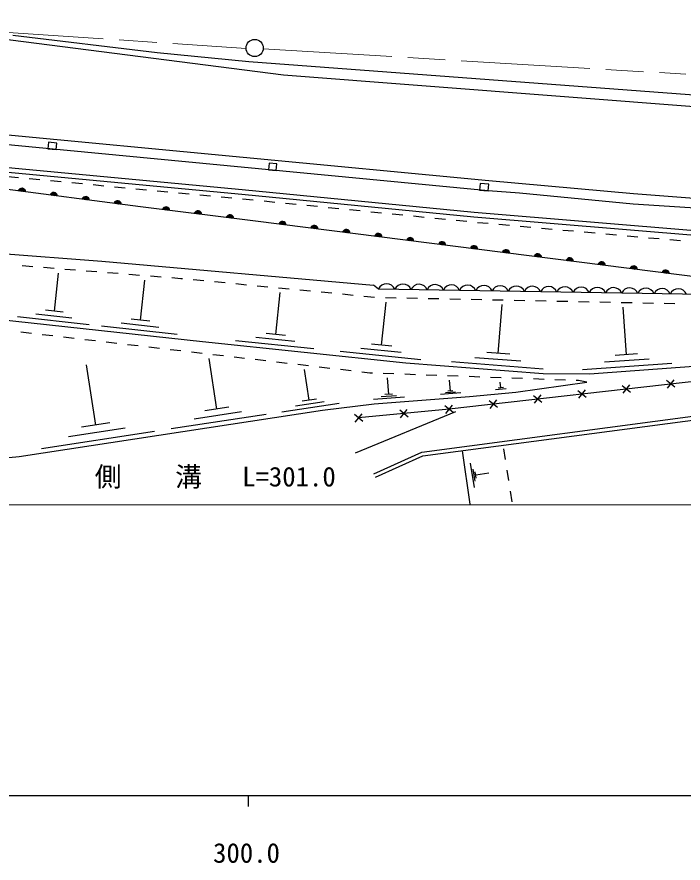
# Model space of a CAD drawing. Units: millimetres, scale not verified. Extents: x 40000 to 680000, y 20000 to 380000.
# Drawn here: x 346444 to 408540, y 198715 to 277602 of the extents above; entities that cross this region are included whole.
import ezdxf
from ezdxf.enums import TextEntityAlignment as Align

# ---------------------------------------------------------------- set-up
doc = ezdxf.new("R2010")
doc.units = ezdxf.units.MM
doc.header["$LTSCALE"] = 1000
doc.linetypes.add('CHAIN', pattern=[18.5, 12, -1.5, 3.5, -1.5])
for name, color, linetype, lineweight in [('M-BGD', 7, 'Continuous', 25), ('M-BMK', 2, 'CHAIN', 13), ('M-BMK-SRVR', 3, 'Continuous', 25), ('M-STR-HTXT', 7, 'Continuous', 13), ('M-STR-STRD', 7, 'Continuous', 25), ('M-TTL-BAND', 7, 'Continuous', 25)]:
    doc.layers.add(name, color=color, linetype=linetype, lineweight=lineweight)
doc.styles.add('ＭＳ ゴシック', font='')
doc.styles.get('ＭＳ ゴシック').set_extended_font_data('MS Gothic')

msp = doc.modelspace()

# ---------------------------------------------------------------- linework, layer by layer
at = {"layer": 'M-BGD'}
for p, q in [((319283, 266019), (367451, 261509)), ((349397, 265918), (349339, 265308)), ((350157, 265845), (349397, 265918)), ((357957, 259883), (318015, 265109)), ((319241, 265597), (367410, 261087)), ((349339, 265308), (350099, 265235)), ((350099, 265235), (350157, 265845)), ((369941, 263962), (369882, 263345)), ((370668, 263892), (369941, 263962)), ((370610, 263276), (370668, 263892)), ((345583, 262718), (346579, 262624)), ((369882, 263345), (370610, 263276)), ((347574, 262530), (348570, 262435)), ((349565, 262341), (350561, 262247)), ((351556, 262153), (352552, 262058)), ((353547, 261964), (354543, 261870)), ((389616, 262080), (389557, 261465)), ((390435, 262001), (389616, 262080)), ((390376, 261387), (390435, 262001)), ((355539, 261776), (356534, 261682)), ((357530, 261587), (358525, 261493)), ((359521, 261399), (360516, 261305)), ((361512, 261210), (362507, 261116)), ((367451, 261509), (389070, 259391)), ((389557, 261465), (390376, 261387)), ((363503, 261022), (364498, 260928)), ((365494, 260834), (366490, 260739)), ((367410, 261087), (389031, 258968)), ((367485, 260645), (368480, 260545)), ((369475, 260445), (370470, 260345)), ((368696, 258555), (357957, 259883)), ((371465, 260245), (372460, 260145)), ((373455, 260045), (374450, 259946)), ((375445, 259846), (376440, 259746)), ((377435, 259646), (378430, 259546)), ((379425, 259446), (380420, 259346)), ((381415, 259246), (382410, 259146)), ((383405, 259047), (384400, 258947)), ((385395, 258847), (386390, 258747)), ((389031, 258968), (414528, 256851)), ((389070, 259391), (414554, 257274)), ((412391, 253014), (368696, 258555)), ((387385, 258647), (388380, 258547)), ((389375, 258451), (390371, 258362)), ((391367, 258272), (392363, 258183)), ((393359, 258093), (394355, 258004)), ((320221, 257391), (354344, 254834)), ((395351, 257915), (396347, 257825)), ((397343, 257736), (398339, 257647)), ((399335, 257557), (400331, 257468)), ((401327, 257379), (402323, 257289)), ((403319, 257200), (404315, 257111)), ((405311, 257021), (406307, 256932)), ((407303, 256842), (408299, 256753)), ((354344, 254834), (379694, 252593)), ((347916, 254307), (346919, 254387)), ((349910, 254147), (348913, 254227)), ((351903, 253987), (350907, 254067)), ((349931, 250156), (350324, 253712)), ((353897, 253827), (352900, 253907)), ((355891, 253667), (354894, 253747)), ((357884, 253507), (356887, 253587)), ((359878, 253347), (358881, 253427)), ((361720, 253199), (360874, 253266)), ((357957, 249319), (358370, 253066)), ((361871, 253184), (361720, 253199)), ((363862, 252991), (362866, 253088)), ((365852, 252799), (364857, 252895)), ((367843, 252606), (366848, 252703)), ((369834, 252414), (368839, 252510)), ((380156, 252236), (379694, 252593)), ((370579, 248007), (370983, 251901)), ((371825, 252221), (370829, 252317)), ((373815, 252029), (372820, 252125)), ((375806, 251836), (374811, 251932)), ((377797, 251643), (376801, 251740)), ((443599, 251147), (380156, 252236)), ((328597, 251206), (363735, 247331)), ((379787, 251451), (378792, 251547)), ((380443, 247009), (380858, 251011)), ((381786, 251391), (380786, 251412)), ((383785, 251349), (382786, 251370)), ((385785, 251307), (384785, 251328)), ((387785, 251266), (386785, 251286)), ((389784, 251224), (388784, 251245)), ((391784, 251182), (390784, 251203)), ((393783, 251140), (392784, 251161)), ((395783, 251099), (394783, 251120)), ((397782, 251057), (396783, 251078)), ((399782, 251015), (398782, 251036)), ((401782, 250974), (400782, 250994)), ((403781, 250932), (402781, 250953)), ((405781, 250890), (404781, 250911)), ((407780, 250848), (406780, 250869)), ((350765, 250064), (349098, 250248)), ((391316, 246236), (391671, 250785)), ((403262, 246109), (402941, 250551)), ((353168, 248899), (346499, 249634)), ((351550, 249527), (348215, 249895)), ((358835, 249222), (357079, 249416)), ((361367, 247995), (354341, 248770)), ((359662, 248657), (356149, 249044)), ((347807, 248087), (346814, 248203)), ((349794, 247855), (348801, 247971)), ((351780, 247622), (350787, 247738)), ((372354, 247330), (368703, 247709)), ((371491, 247912), (369666, 248101)), ((353767, 247390), (352774, 247506)), ((355753, 247158), (354760, 247274)), ((357740, 246926), (356747, 247042)), ((363735, 247331), (382710, 245361)), ((374128, 246654), (366827, 247412)), ((381381, 246912), (379505, 247107)), ((359726, 246694), (358733, 246810)), ((361713, 246461), (360720, 246577)), ((363699, 246229), (362706, 246345)), ((384090, 245619), (376587, 246399)), ((382267, 246314), (378515, 246704)), ((392383, 246153), (390250, 246319)), ((399803, 244342), (430779, 246578)), ((404303, 246184), (402221, 246034)), ((365080, 241042), (364359, 245764)), ((365686, 245997), (364693, 246113)), ((367672, 245765), (366679, 245881)), ((369659, 245533), (368665, 245649)), ((371645, 245300), (370652, 245416)), ((382710, 245361), (395508, 244364)), ((395493, 244767), (386963, 245431)), ((393405, 245501), (389140, 245833)), ((405384, 245704), (401220, 245404)), ((353785, 239550), (352925, 245180)), ((373632, 245068), (372638, 245184)), ((373695, 241877), (373260, 244723)), ((375618, 244836), (374625, 244952)), ((377605, 244604), (376611, 244720)), ((419790, 244794), (386733, 241030)), ((407506, 245299), (399178, 244698)), ((379325, 244403), (378598, 244488)), ((379593, 244393), (379325, 244403)), ((381591, 244320), (380592, 244356)), ((381097, 242414), (380981, 243945)), ((383590, 244247), (382591, 244284)), ((384173, 237033), (437433, 244064)), ((385589, 244174), (384589, 244211)), ((387587, 244102), (386588, 244138)), ((389586, 244029), (388587, 244065)), ((391585, 243956), (390585, 243993)), ((393583, 243883), (392584, 243920)), ((395582, 243811), (394583, 243847)), ((395508, 244364), (399803, 244342)), ((397581, 243738), (396581, 243774)), ((407082, 242991), (407705, 243773)), ((384276, 236674), (437471, 243697)), ((386847, 242722), (386770, 243734)), ((391797, 243050), (391293, 243000)), ((391545, 243025), (391492, 243563)), ((392964, 242627), (399568, 243558)), ((398780, 243694), (398580, 243701)), ((399568, 243558), (398780, 243694)), ((403653, 242600), (402870, 243223)), ((402950, 242520), (403573, 243303)), ((407785, 243071), (407002, 243693)), ((379756, 241526), (388646, 242203)), ((381829, 242278), (380394, 242168)), ((381456, 242441), (380739, 242387)), ((387815, 242541), (385918, 242397)), ((387331, 242632), (386383, 242559)), ((387084, 242740), (386610, 242704)), ((388646, 242203), (392964, 242627)), ((392062, 242940), (391054, 242841)), ((395388, 241659), (394606, 242282)), ((394686, 241579), (395308, 242362)), ((399520, 242130), (398738, 242752)), ((398818, 242050), (399440, 242832)), ((376471, 241573), (371136, 240759)), ((375083, 241725), (372415, 241318)), ((374362, 241979), (373028, 241776)), ((374930, 240933), (379756, 241526)), ((382561, 242141), (379692, 241922)), ((386415, 240644), (387051, 241416)), ((391256, 241189), (390474, 241811)), ((390554, 241109), (391176, 241891)), ((346652, 236615), (374930, 240933)), ((367383, 240790), (362957, 240114)), ((366187, 241211), (363973, 240873)), ((387325, 240799), (377981, 236946)), ((386733, 241030), (378297, 240210)), ((382901, 240302), (382129, 240938)), ((382197, 240234), (382833, 241006)), ((387119, 240712), (386347, 241347)), ((369687, 240537), (360834, 239185)), ((378683, 239893), (377911, 240528)), ((377979, 239824), (378615, 240596)), ((356532, 239249), (351253, 238443)), ((355105, 239751), (352465, 239348)), ((359279, 238948), (348721, 237336)), ((379715, 235014), (384173, 237033)), ((379867, 234678), (384276, 236674)), ((387957, 237160), (388651, 232164)), ((391990, 236348), (391840, 237337)), ((344704, 236446), (346652, 236615)), ((389088, 233716), (388735, 235986)), ((389151, 234307), (388975, 235442)), ((389258, 234614), (389170, 235181)), ((389214, 234898), (390425, 235086)), ((392292, 234371), (392141, 235360)), ((392594, 232394), (392443, 233383))]:
    msp.add_line(p, q, dxfattribs=at)
for centre, radius, start, end in [((346903, 261275), 354, 1.34428, 163.74946), ((346903, 261275), 283, 3.56832, 161.52542), ((346903, 261275), 212, 7.31464, 157.77909), ((346903, 261275), 142, 15.02637, 150.06736), ((346903, 261275), 100, 25.34404, 139.7497), ((346903, 261275), 100, 25.34404, 139.7497), ((349877, 260886), 354, 1.34428, 163.74946), ((349877, 260886), 283, 3.56832, 161.52542), ((349877, 260886), 212, 7.31464, 157.77909), ((349877, 260886), 142, 15.02637, 150.06736), ((349877, 260886), 100, 25.34404, 139.7497), ((349877, 260886), 100, 25.34404, 139.7497), ((352852, 260497), 354, 1.34428, 163.74946), ((352852, 260497), 283, 3.56832, 161.52542), ((352852, 260497), 212, 7.31464, 157.77909), ((352852, 260497), 142, 15.02637, 150.06736), ((352852, 260497), 100, 25.34404, 139.7497), ((352852, 260497), 100, 25.34404, 139.7497), ((355827, 260107), 354, 1.34428, 163.74946), ((355827, 260107), 283, 3.56832, 161.52542), ((355827, 260107), 212, 7.31464, 157.77909), ((355827, 260107), 142, 15.02637, 150.06736), ((355827, 260107), 100, 25.34404, 139.7497), ((355827, 260107), 100, 25.34404, 139.7497), ((360343, 259534), 354, 1.7451, 164.15028), ((360343, 259534), 283, 3.96914, 161.92624), ((360343, 259534), 212, 7.71547, 158.17992), ((360343, 259534), 142, 15.4272, 150.46819), ((360343, 259534), 100, 25.74486, 140.15053), ((360343, 259534), 100, 25.74486, 140.15053), ((363320, 259165), 354, 1.7451, 164.15028), ((363320, 259165), 283, 3.96914, 161.92624), ((363320, 259165), 212, 7.71547, 158.17992), ((363320, 259165), 142, 15.4272, 150.46819), ((363320, 259165), 100, 25.74486, 140.15053), ((363320, 259165), 100, 25.74486, 140.15053), ((366297, 258797), 354, 1.7451, 164.15028), ((366297, 258797), 283, 3.96914, 161.92624), ((366297, 258797), 212, 7.71547, 158.17992), ((366297, 258797), 142, 15.4272, 150.46819), ((366297, 258797), 100, 25.74486, 140.15053), ((366297, 258797), 100, 25.74486, 140.15053), ((371192, 258184), 354, 1.57058, 163.97576), ((371192, 258184), 283, 3.79462, 161.75172), ((371192, 258184), 212, 7.54094, 158.00539), ((371192, 258184), 142, 15.25267, 150.29366), ((371192, 258184), 100, 25.57034, 139.976), ((371192, 258184), 100, 25.57034, 139.976), ((374168, 257806), 354, 1.57058, 163.97576), ((374168, 257806), 283, 3.79462, 161.75172), ((374168, 257806), 212, 7.54094, 158.00539), ((374168, 257806), 142, 15.25267, 150.29366), ((374168, 257806), 100, 25.57034, 139.976), ((374168, 257806), 100, 25.57034, 139.976), ((377144, 257429), 354, 1.57058, 163.97576), ((377144, 257429), 283, 3.79462, 161.75172), ((377144, 257429), 212, 7.54094, 158.00539), ((377144, 257429), 142, 15.25267, 150.29366), ((377144, 257429), 100, 25.57034, 139.976), ((377144, 257429), 100, 25.57034, 139.976), ((380120, 257052), 354, 1.57058, 163.97576), ((380120, 257052), 283, 3.79462, 161.75172), ((380120, 257052), 212, 7.54094, 158.00539), ((380120, 257052), 142, 15.25267, 150.29366), ((380120, 257052), 100, 25.57034, 139.976), ((380120, 257052), 100, 25.57034, 139.976), ((383096, 256674), 354, 1.57058, 163.97576), ((383096, 256674), 283, 3.79462, 161.75172), ((383096, 256674), 212, 7.54094, 158.00539), ((383096, 256674), 142, 15.25267, 150.29366), ((383096, 256674), 100, 25.57034, 139.976), ((383096, 256674), 100, 25.57034, 139.976), ((386073, 256297), 354, 1.57058, 163.97576), ((386073, 256297), 283, 3.79462, 161.75172), ((386073, 256297), 212, 7.54094, 158.00539), ((386073, 256297), 142, 15.25267, 150.29366), ((386073, 256297), 100, 25.57034, 139.976), ((386073, 256297), 100, 25.57034, 139.976), ((389049, 255919), 354, 1.57058, 163.97576), ((389049, 255919), 283, 3.79462, 161.75172), ((389049, 255919), 212, 7.54094, 158.00539), ((389049, 255919), 142, 15.25267, 150.29366), ((389049, 255919), 100, 25.57034, 139.976), ((389049, 255919), 100, 25.57034, 139.976), ((392025, 255542), 354, 1.57058, 163.97576), ((392025, 255542), 283, 3.79462, 161.75172), ((392025, 255542), 212, 7.54094, 158.00539), ((392025, 255542), 142, 15.25267, 150.29366), ((392025, 255542), 100, 25.57034, 139.976), ((392025, 255542), 100, 25.57034, 139.976), ((395001, 255165), 354, 1.57058, 163.97576), ((395001, 255165), 283, 3.79462, 161.75172), ((395001, 255165), 212, 7.54094, 158.00539), ((395001, 255165), 142, 15.25267, 150.29366), ((395001, 255165), 100, 25.57034, 139.976), ((395001, 255165), 100, 25.57034, 139.976), ((397977, 254787), 354, 1.57058, 163.97576), ((397977, 254787), 283, 3.79462, 161.75172), ((397977, 254787), 212, 7.54094, 158.00539), ((397977, 254787), 142, 15.25267, 150.29366), ((397977, 254787), 100, 25.57034, 139.976), ((397977, 254787), 100, 25.57034, 139.976), ((400953, 254410), 354, 1.57058, 163.97576), ((400953, 254410), 283, 3.79462, 161.75172), ((400953, 254410), 212, 7.54094, 158.00539), ((400953, 254410), 142, 15.25267, 150.29366), ((400953, 254410), 100, 25.57034, 139.976), ((400953, 254410), 100, 25.57034, 139.976), ((403930, 254032), 354, 1.57058, 163.97576), ((403930, 254032), 283, 3.79462, 161.75172), ((403930, 254032), 212, 7.54094, 158.00539), ((403930, 254032), 142, 15.25267, 150.29366), ((403930, 254032), 100, 25.57034, 139.976), ((403930, 254032), 100, 25.57034, 139.976), ((406906, 253655), 354, 1.57058, 163.97576), ((406906, 253655), 283, 3.79462, 161.75172), ((406906, 253655), 212, 7.54094, 158.00539), ((406906, 253655), 142, 15.25267, 150.29366), ((406906, 253655), 100, 25.57034, 139.976), ((406906, 253655), 100, 25.57034, 139.976), ((380905, 251903), 821, 22.01378, 156.01848), ((382416, 251877), 821, 22.01378, 156.01848), ((383927, 251851), 821, 22.01378, 156.01848), ((385437, 251825), 821, 22.01378, 156.01848), ((386948, 251799), 821, 22.01378, 156.01848), ((388458, 251773), 821, 22.01378, 156.01848), ((389969, 251747), 821, 22.01378, 156.01848), ((391479, 251721), 821, 22.01378, 156.01848), ((392990, 251695), 821, 22.01378, 156.01848), ((394500, 251669), 821, 22.01378, 156.01848), ((396011, 251643), 821, 22.01378, 156.01848), ((397521, 251617), 821, 22.01378, 156.01848), ((399032, 251592), 821, 22.01378, 156.01848), ((400543, 251566), 821, 22.01378, 156.01848), ((402053, 251540), 821, 22.01378, 156.01848), ((403564, 251514), 821, 22.01378, 156.01848), ((405074, 251488), 821, 22.01378, 156.01848), ((406585, 251462), 821, 22.01378, 156.01848), ((408095, 251436), 821, 22.01378, 156.01848)]:
    msp.add_arc(centre, radius, start, end, dxfattribs=at)
at = {"layer": 'M-BMK'}
for p, q in [((324059, 277602), (367808, 274655)), ((369402, 274622), (408797, 272260))]:
    msp.add_line(p, q, dxfattribs=at)
at = {"layer": 'M-BMK-SRVR'}
msp.add_circle((368606, 274702), 800, dxfattribs=at)
at = {"layer": 'M-STR-HTXT'}
msp.add_line((251092, 232113), (545120, 232113), dxfattribs=at)
at = {"layer": 'M-STR-STRD'}
for p, q in [((371290, 272175), (342842, 275816)), ((346059, 275901), (359521, 274292)), ((359521, 274292), (368072, 273445)), ((368072, 273445), (422174, 269381)), ((421836, 268281), (371290, 272175)), ((327128, 268384), (390424, 262354)), ((390376, 261387), (330404, 267117)), ((390424, 262354), (403922, 261125)), ((393303, 261169), (390376, 261387)), ((403887, 260154), (393303, 261169)), ((403922, 261125), (416925, 260153)), ((410152, 259729), (403887, 260154))]:
    msp.add_line(p, q, dxfattribs=at)
at = {"layer": 'M-TTL-BAND'}
for p, q in [((40000, 205000), (579000, 205000)), ((368000, 205000), (368000, 204000))]:
    msp.add_line(p, q, dxfattribs=at)

# ---------------------------------------------------------------- texts
at = {"layer": 'M-STR-HTXT', "style": 'ＭＳ ゴシック'}
msp.add_text('側\u3000\u3000溝   L=301.0', height=1833, dxfattribs=at).set_placement((364929, 233274), align=Align.BOTTOM_CENTER)
at = {"layer": 'M-TTL-BAND', "style": 'ＭＳ ゴシック'}
msp.add_text('300.0', height=1833, dxfattribs=at).set_placement((367844, 198195), align=Align.BOTTOM_CENTER)

doc.saveas('drawing.dxf')
